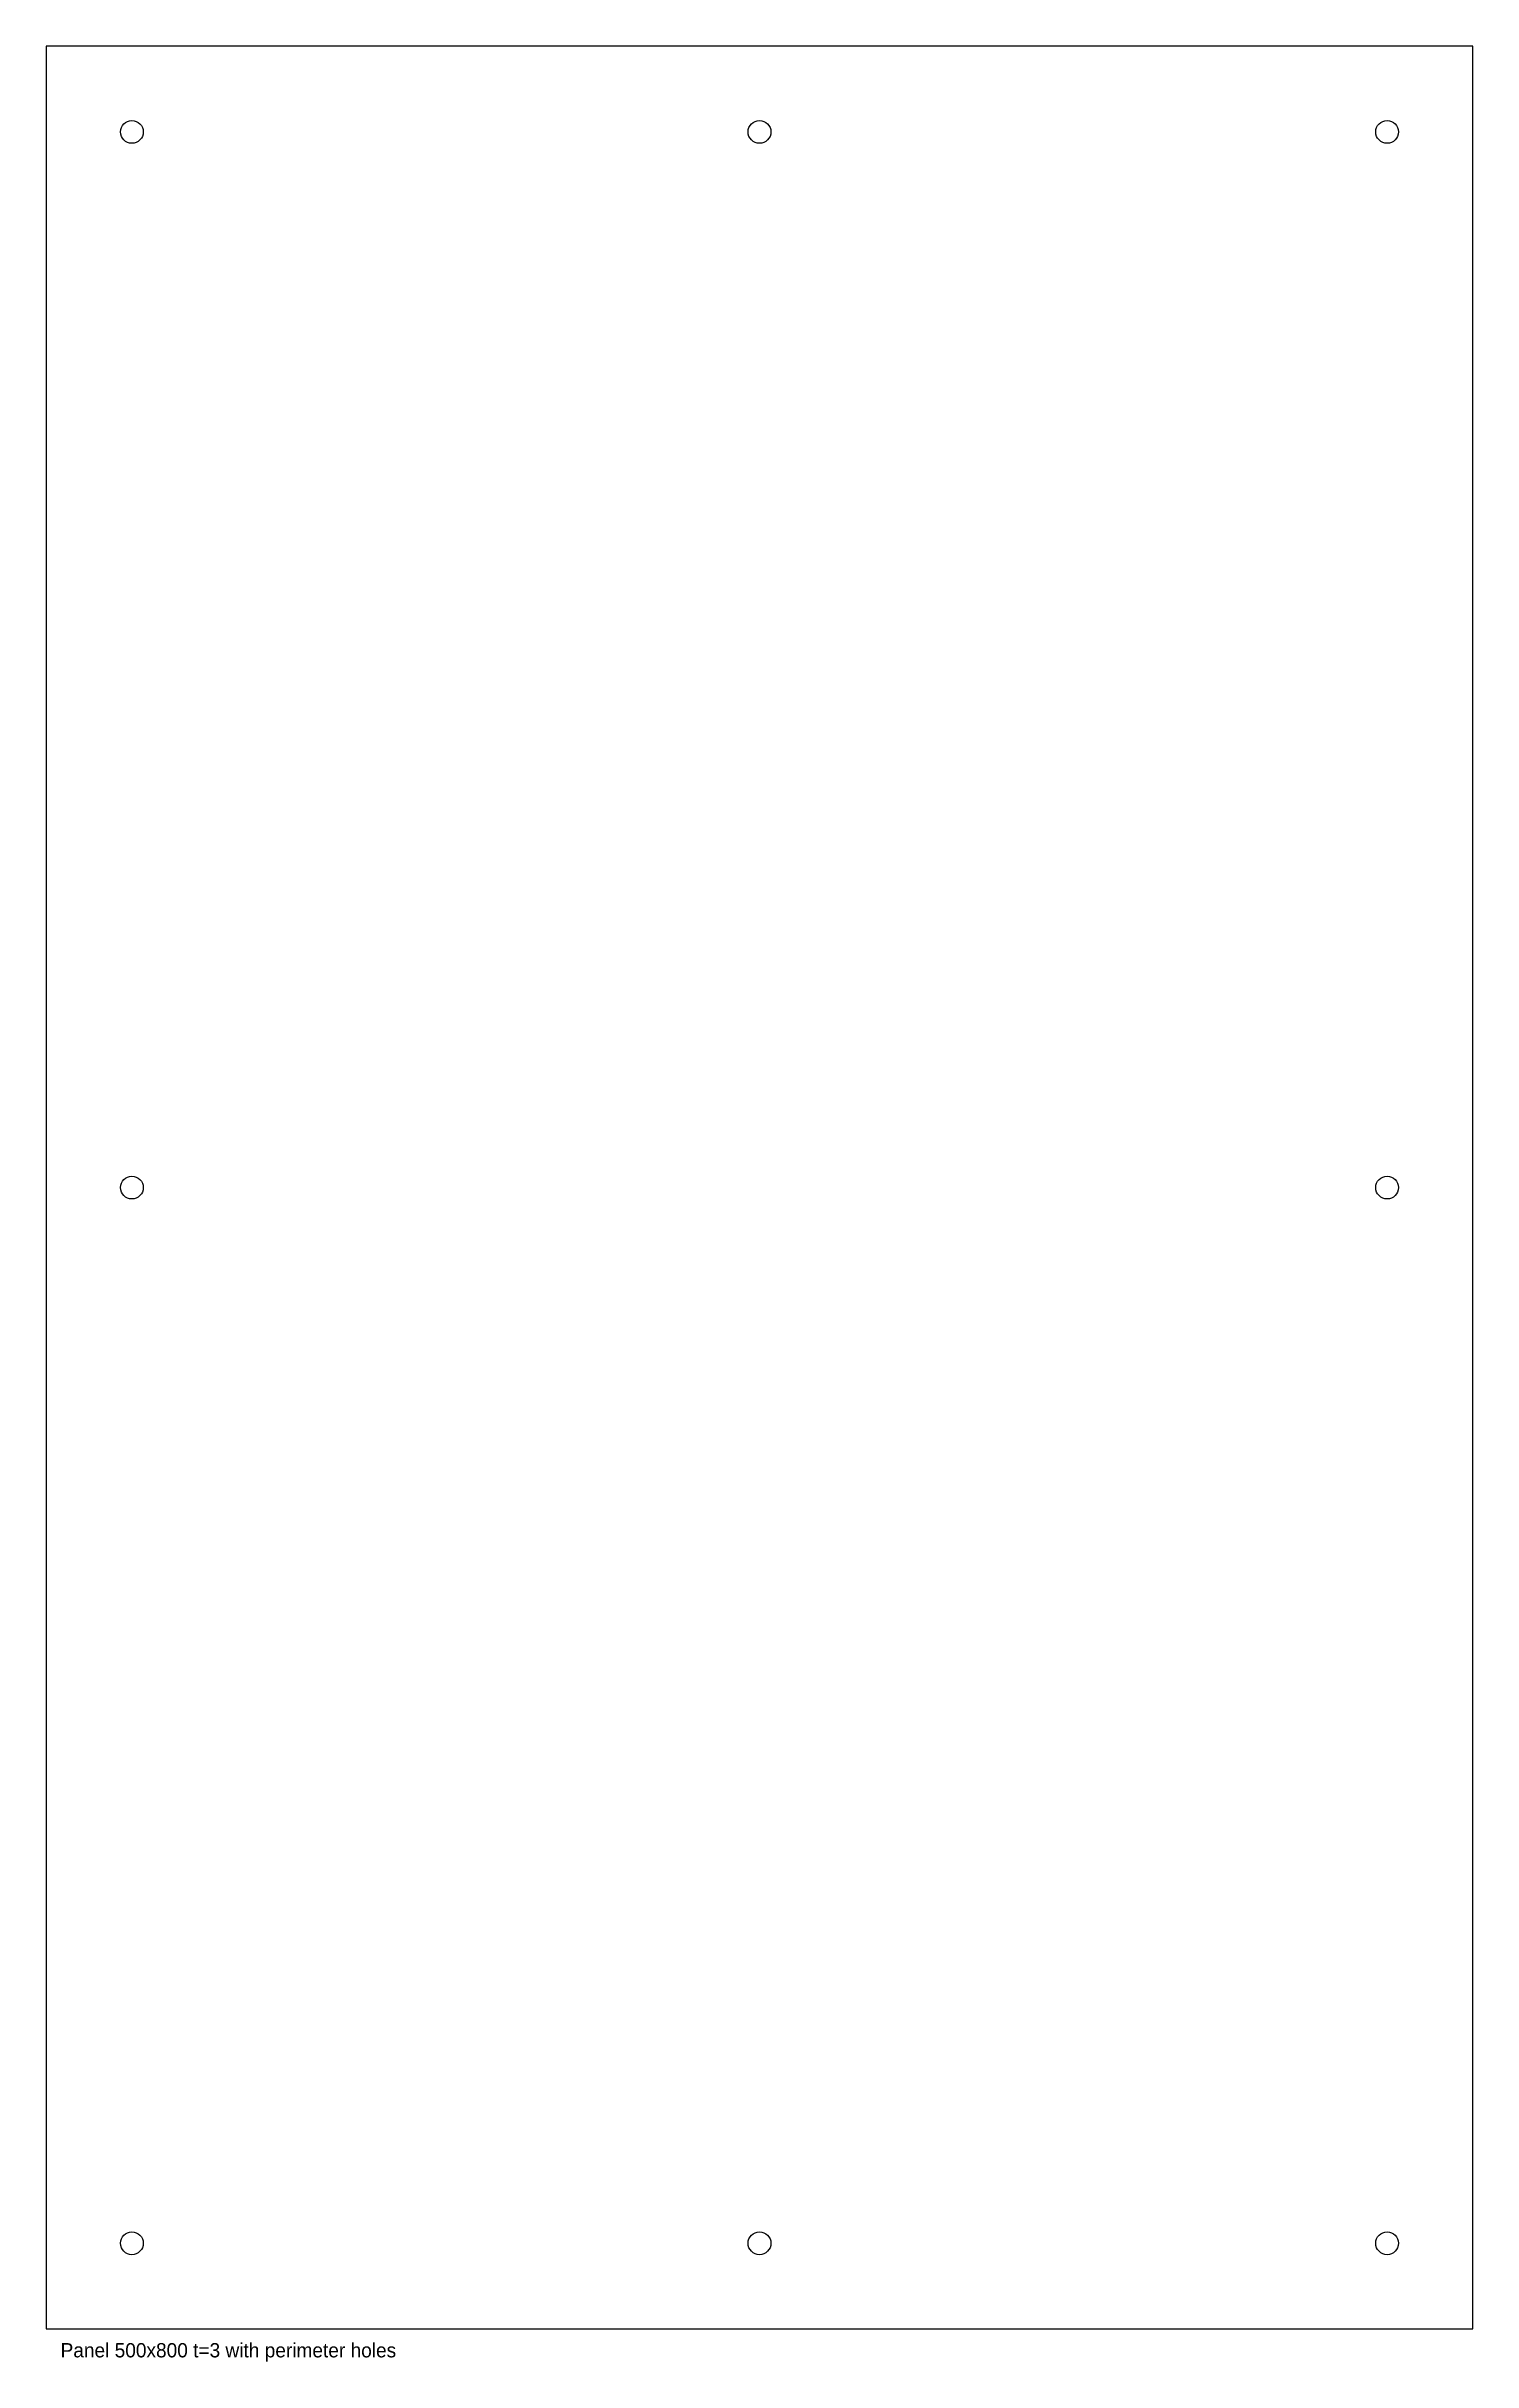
# Model space of a CAD drawing. Extents: x 0 to 500, y -12 to 800.
import ezdxf

# ---------------------------------------------------------------- set-up
doc = ezdxf.new("R2010")
doc.units = 0
for name, color, linetype in [('HOLES', 1, 'CONTINUOUS'), ('NOTES', 2, 'CONTINUOUS'), ('OUTLINE', 7, 'CONTINUOUS')]:
    doc.layers.add(name, color=color, linetype=linetype)

msp = doc.modelspace()

# ---------------------------------------------------------------- linework, layer by layer
at = {"layer": 'HOLES'}
for centre in [(30, 770), (30, 770), (250, 770), (470, 770), (470, 770), (30, 400), (470, 400), (30, 30), (30, 30), (250, 30), (470, 30), (470, 30)]:
    msp.add_circle(centre, 4, dxfattribs=at)
at = {"layer": 'OUTLINE'}
for p, q in [((500, 800), (0, 800)), ((0, 800), (0, 0)), ((500, 0), (500, 800)), ((0, 0), (500, 0))]:
    msp.add_line(p, q, dxfattribs=at)

# ---------------------------------------------------------------- texts
at = {"layer": 'NOTES'}
msp.add_text('Panel 500x800 t=3 with perimeter holes', height=5, dxfattribs=at).set_placement((5, -10))

doc.saveas('drawing.dxf')
